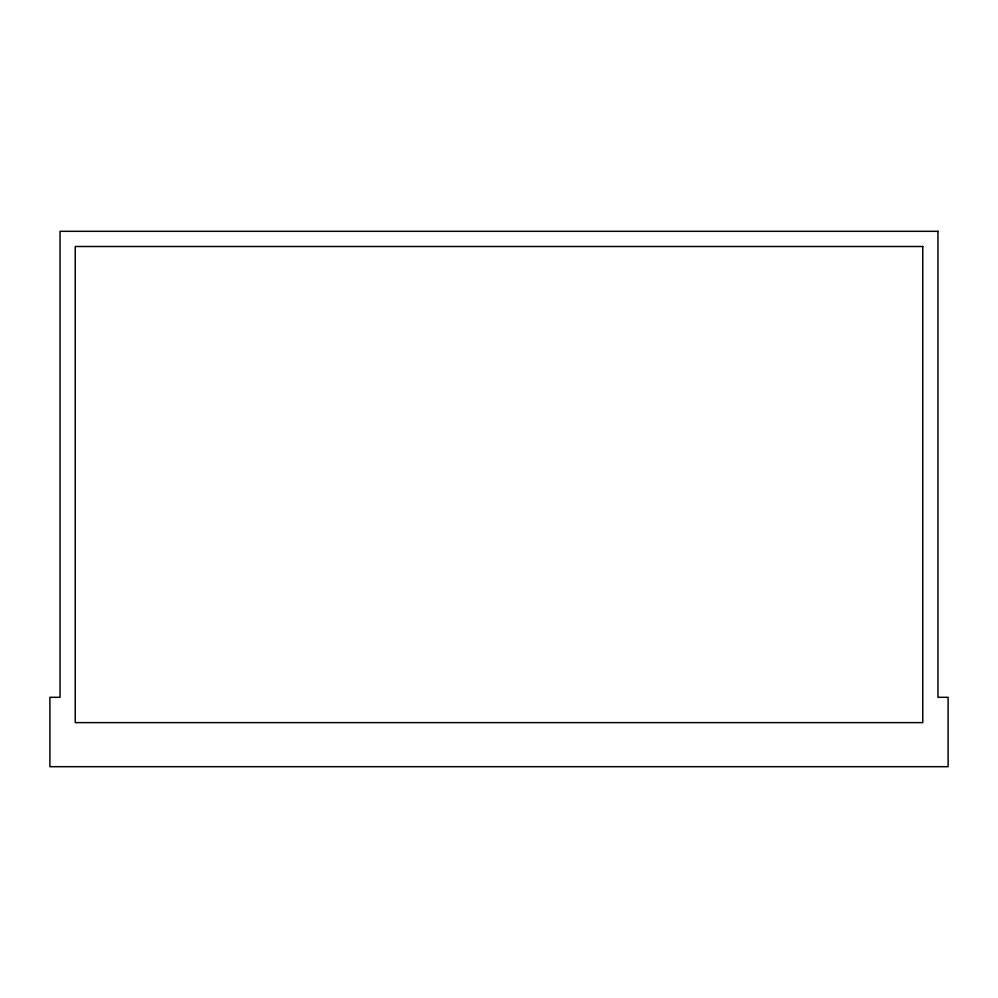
<?xml version="1.0" encoding="UTF-8"?>
<svg xmlns="http://www.w3.org/2000/svg" width="998" height="998" viewBox="0 0 998 998"><rect width="100%" height="100%" fill="white"/><g stroke="black" fill="none" stroke-linecap="round" stroke-linejoin="round"><path stroke-width="1.5" d="M937.97 231.311L60.03 231.311L60.03 697.303L49.9 697.303L49.9 766.689L948.1 766.689L948.1 697.303L937.97 697.303L937.97 231.311M922.776 246.506L75.224 246.506L75.224 722.627L922.776 722.627L922.776 246.506"/></g></svg>
